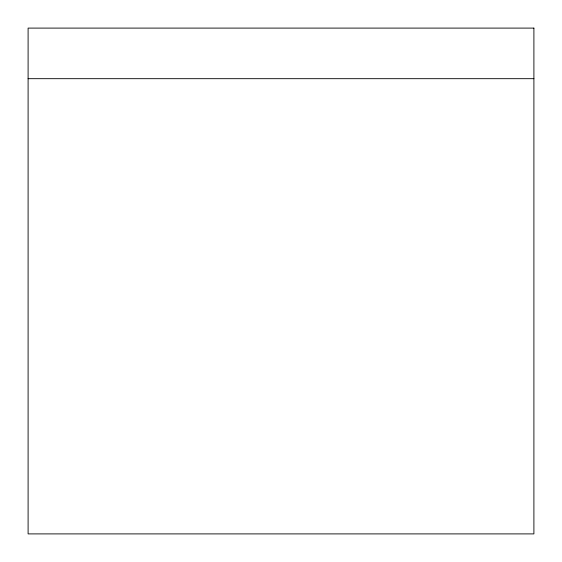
<?xml version="1.0" encoding="UTF-8"?>
<svg xmlns="http://www.w3.org/2000/svg" width="562" height="562" viewBox="0 0 562 562"><rect width="100%" height="100%" fill="white"/><g stroke="black" fill="none" stroke-linecap="round" stroke-linejoin="round"><path stroke-width="0.84" d="M28.1 78.68L533.9 78.68M533.9 28.1L28.1 28.1L28.1 533.9L533.9 533.9L533.9 28.1"/></g></svg>
